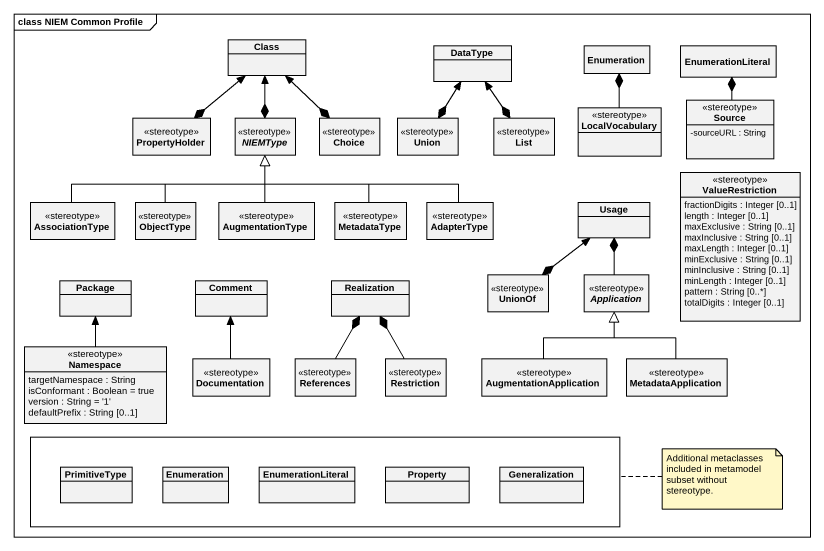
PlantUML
@startuml
mainframe class NIEM Common Profile
hide circle
hide empty members
skinparam classAttributeIconSize 0
class "Class" as Class_
class DataType
class Enumeration
class EnumerationLiteral
class Source <<stereotype>> {
  -sourceURL : String
}
class PropertyHolder <<stereotype>>
abstract class NIEMType <<stereotype>>
class Choice <<stereotype>>
class Union <<stereotype>>
class List <<stereotype>>
class LocalVocabulary <<stereotype>>
class ValueRestriction <<stereotype>> {
  fractionDigits : Integer [0..1]
  length : Integer [0..1]
  maxExclusive : String [0..1]
  maxInclusive : String [0..1]
  maxLength : Integer [0..1]
  minExclusive : String [0..1]
  minInclusive : String [0..1]
  minLength : Integer [0..1]
  pattern : String [0..*]
  totalDigits : Integer [0..1]
}
class AssociationType <<stereotype>>
class ObjectType <<stereotype>>
class AugmentationType <<stereotype>>
class MetadataType <<stereotype>>
class AdapterType <<stereotype>>
class Usage
class "Package" as Package_
class Comment
class Realization
class UnionOf <<stereotype>>
abstract class Application <<stereotype>>
class "Namespace" as Namespace_ <<stereotype>> {
  targetNamespace : String
  isConformant : Boolean = true
  version : String = '1'
  defaultPrefix : String [0..1]
}
class Documentation <<stereotype>>
class References <<stereotype>>
class Restriction <<stereotype>>
class AugmentationApplication <<stereotype>>
class MetadataApplication <<stereotype>>
rectangle " " as rectangle1 {
  class PrimitiveType
  class "Enumeration" as Enumeration_2
  class "EnumerationLiteral" as EnumerationLiteral_2
  class Property
  class Generalization
}
Source -up-* EnumerationLiteral
PropertyHolder *-up-> Class_
NIEMType *-up-> Class_
Choice *-up-> Class_
Union *-up-> DataType
List *-up-> DataType
LocalVocabulary -up-* Enumeration
AssociationType -right-|> NIEMType
ObjectType -up-|> NIEMType
AugmentationType -up-|> NIEMType
MetadataType -up-|> NIEMType
AdapterType -left-|> NIEMType
UnionOf *-up-> Usage
Application -up-* Usage
Namespace_ -up-> Package_
Documentation -up-> Comment
References -up-* Realization
Restriction -up-* Realization
AugmentationApplication -up-|> Application
MetadataApplication -up-|> Application
note right of rectangle1 : Additional metaclasses included in metamodel subset without stereotype.
@enduml
